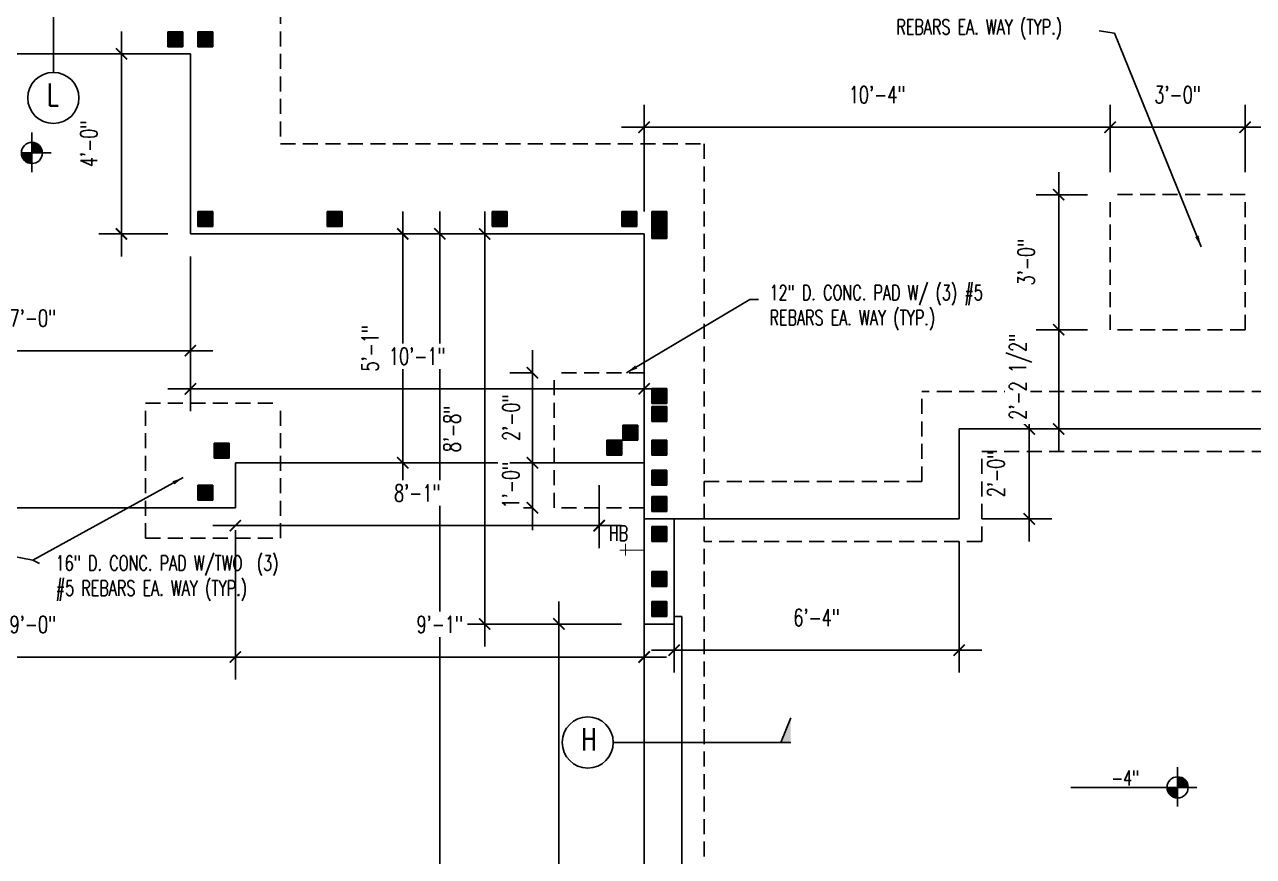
# Model space of a CAD drawing. Header units: inches. Extents: x -25328 to 8149, y -5530 to 4336.
# Drawn here: x -1151 to -823.3, y 1807.8 to 2029.6 of the extents above; entities that cross this region are included whole.
import ezdxf

# ---------------------------------------------------------------- set-up
doc = ezdxf.new("R2010")
doc.units = ezdxf.units.IN
doc.header["$LTSCALE"] = 16
doc.header["$MEASUREMENT"] = 0
doc.linetypes.add('HIDDEN', pattern=[0.375, 0.25, -0.125])
doc.layers.get('0').update_dxf_attribs({"linetype": 'CONTINUOUS'})
doc.layers.get('DEFPOINTS').update_dxf_attribs({"linetype": 'CONTINUOUS'})
for name, color, linetype in [('B1_4', 5, 'CONTINUOUS'), ('CELLS', 165, 'CONTINUOUS'), ('CONC', 3, 'CONTINUOUS'), ('DIM', 5, 'CONTINUOUS'), ('DIMS', 5, 'CONTINUOUS'), ('PLUMBING', 4, 'CONTINUOUS'), ('TEXT', 11, 'CONTINUOUS'), ('WALLS EXT', 6, 'CONTINUOUS'), ('WALLS INT', 6, 'CONTINUOUS'), ('WINDOWS', 1, 'CONTINUOUS')]:
    doc.layers.add(name, color=color, linetype=linetype)
doc.styles.add('PAYTAS RM', font='romans.shx', dxfattribs={"width": 0.7, "height": 4.5})
doc.styles.add('PAYTS NOTES', font='romans.shx', dxfattribs={"width": 0.7, "height": 4.5})
doc.dimstyles.new('DIM- PAYTAS', dxfattribs={"dimscale": 48, "dimtxt": 0.1, "dimasz": 0.0625, "dimexe": 0.125, "dimexo": 0.125, "dimgap": 0.125, "dimtad": 1, "dimdec": 1, "dimzin": 3, "dimdsep": 46, "dimlunit": 4, "dimtxsty": 'PAYTAS RM', "dimblk": 'ARCHTICK', "dimcen": 0.09, "dimdle": 0.125, "dimclrd": 5, "dimclre": 5, "dimclrt": 11, "dimadec": 0, "dimazin": 0, "dimtfac": 1, "dimtdec": 1, "dimtofl": 0, "dimtmove": 2, "dimatfit": 3, "dimfxl": 0, "dimfrac": 2, "dimtolj": 1, "dimtzin": 3, "dimarcsym": 0})

# ---------------------------------------------------------------- blocks, each defined once
blk = doc.blocks.new('ELEVBUB')
for p, q in [((0, 0.1506), (0, -0.142)), ((-0.142, 0), (0.0781, 0))]:
    blk.add_line(p, q)
at = {"const_width": 0.0781}
for points in [[(0, 0.0391, 0.414214), (-0.0391, 0, 1)], [(0, -0.0391, 0.414213), (0.0391, 0, 1)]]:
    blk.add_lwpolyline(points, format="xyb", dxfattribs=at)
blk.add_circle((0, 0), 0.0781)
blk = doc.blocks.new('CELL')
at = {"layer": 'CELLS', "linetype": 'Continuous'}
for p, q in [((-1.99, -1.89), (-1.99, 2.11)), ((-1.99, 2.11), (2.01, 2.11)), ((2.01, 2.11), (2.01, -1.89)), ((2.01, -1.89), (-1.99, -1.89))]:
    blk.add_line(p, q, dxfattribs=at)
for points in [[(-1.99, 2.11), (-1.99, -1.89), (2.01, 2.11), (-0.07, -1.89)], [(2.01, 2.11), (-0.07, -1.89), (2.01, -0.79), (1.71, -1.89)], [(2.01, -0.79), (1.71, -1.89), (2.01, -1.89)]]:
    blk.add_solid(points, dxfattribs=at)
blk = doc.blocks.new('_ArchTick')
at = {"color": 0, "linetype": 'ByBlock', "const_width": 0.15}
blk.add_lwpolyline([(-0.5, -0.5), (0.5, 0.5)], dxfattribs=at)
blk = doc.blocks.new('*D1182')
at = {"layer": 'DEFPOINTS', "color": 0, "transparency": 16777216}
for p in [(-1008.54, 1869.81), (-985.8, 1869.81), (-985.8, 1677.81)]:
    blk.add_point(p, dxfattribs=at)
at = {"layer": 'DIMS', "color": 5, "lineweight": -2, "transparency": 16777216}
for p, q in [((-1008.54, 1671.81), (-1008.54, 1875.81)), ((-991.8, 1869.81), (-1014.54, 1869.81)), ((-991.8, 1677.81), (-1014.54, 1677.81))]:
    blk.add_line(p, q, dxfattribs=at)
at = {"layer": 'DIMS', "color": 5, "lineweight": -2, "transparency": 16777216, "xscale": 3, "yscale": 3, "zscale": 3}
for p, rotation in [((-1008.54, 1869.81), 90), ((-1008.54, 1677.81), 270)]:
    blk.add_blockref('_ArchTick', p, dxfattribs=dict(at, rotation=rotation))
at = {"layer": 'DIMS', "color": 11, "transparency": 16777216, "insert": (-1017.22, 1773.81), "char_height": 4.5, "attachment_point": 5, "rotation": 90, "style": 'PAYTAS RM'}
blk.add_mtext('\\A1;16\'-0"', dxfattribs=at)
blk = doc.blocks.new('*D1183')
at = {"layer": 'DEFPOINTS', "color": 0, "transparency": 16777216}
for p in [(-1028.32, 1973.81), (-1018.8, 1973.81), (-985.8, 1869.81)]:
    blk.add_point(p, dxfattribs=at)
at = {"layer": 'DIMS', "color": 5, "lineweight": -2, "transparency": 16777216}
for p, q in [((-1028.32, 1863.81), (-1028.32, 1979.81)), ((-1024.8, 1973.81), (-1034.32, 1973.81)), ((-991.8, 1869.81), (-1034.32, 1869.81))]:
    blk.add_line(p, q, dxfattribs=at)
at = {"layer": 'DIMS', "color": 5, "lineweight": -2, "transparency": 16777216, "xscale": 3, "yscale": 3, "zscale": 3}
for p, rotation in [((-1028.32, 1973.81), 90), ((-1028.32, 1869.81), 270)]:
    blk.add_blockref('_ArchTick', p, dxfattribs=dict(at, rotation=rotation))
at = {"layer": 'DIMS', "color": 11, "transparency": 16777216, "insert": (-1037, 1921.81), "char_height": 4.5, "attachment_point": 5, "rotation": 90, "style": 'PAYTAS RM'}
blk.add_mtext('\\A1;8\'-8"', dxfattribs=at)
blk = doc.blocks.new('*D1185')
at = {"layer": 'DEFPOINTS', "color": 0, "transparency": 16777216}
for p in [(-1190.8, 1973.81), (-1106.8, 1973.81), (-1106.8, 1942.68)]:
    blk.add_point(p, dxfattribs=at)
at = {"layer": 'DIMS', "color": 5, "lineweight": -2, "transparency": 16777216}
for p, q in [((-1190.8, 1967.81), (-1190.8, 1936.68)), ((-1106.8, 1967.81), (-1106.8, 1936.68)), ((-1196.8, 1942.68), (-1100.8, 1942.68))]:
    blk.add_line(p, q, dxfattribs=at)
at = {"layer": 'DIMS', "color": 5, "lineweight": -2, "transparency": 16777216, "xscale": 3, "yscale": 3, "zscale": 3, "rotation": 180}
blk.add_blockref('_ArchTick', (-1190.8, 1942.68), dxfattribs=at)
at = {"layer": 'DIMS', "color": 5, "lineweight": -2, "transparency": 16777216, "xscale": 3, "yscale": 3, "zscale": 3}
blk.add_blockref('_ArchTick', (-1106.8, 1942.68), dxfattribs=at)
at = {"layer": 'DIMS', "color": 11, "transparency": 16777216, "insert": (-1148.8, 1951.36), "char_height": 4.5, "attachment_point": 5, "style": 'PAYTAS RM'}
blk.add_mtext('\\A1;7\'-0"', dxfattribs=at)
blk = doc.blocks.new('*D1186')
at = {"layer": 'DEFPOINTS', "color": 0, "transparency": 16777216}
for p in [(-1106.8, 2021.81), (-1125.19, 1973.81), (-1106.8, 1973.81)]:
    blk.add_point(p, dxfattribs=at)
at = {"layer": 'DIMS', "color": 5, "lineweight": -2, "transparency": 16777216}
for p, q in [((-1125.19, 2027.81), (-1125.19, 1967.81)), ((-1112.8, 2021.81), (-1131.19, 2021.81)), ((-1112.8, 1973.81), (-1131.19, 1973.81))]:
    blk.add_line(p, q, dxfattribs=at)
at = {"layer": 'DIMS', "color": 5, "lineweight": -2, "transparency": 16777216, "xscale": 3, "yscale": 3, "zscale": 3}
for p, rotation in [((-1125.19, 2021.81), 90), ((-1125.19, 1973.81), 270)]:
    blk.add_blockref('_ArchTick', p, dxfattribs=dict(at, rotation=rotation))
at = {"layer": 'DIMS', "color": 11, "transparency": 16777216, "insert": (-1133.87, 1997.81), "char_height": 4.5, "attachment_point": 5, "rotation": 90, "style": 'PAYTAS RM'}
blk.add_mtext('\\A1;4\'-0"', dxfattribs=at)
blk = doc.blocks.new('*D1178')
at = {"layer": 'DEFPOINTS', "color": 0, "transparency": 16777216}
for p in [(-1040.3, 1973.81), (-1018.8, 1973.81), (-995.17, 1509.81)]:
    blk.add_point(p, dxfattribs=at)
at = {"layer": 'DIMS', "color": 5, "lineweight": -2, "transparency": 16777216}
for p, q in [((-1040.3, 1503.81), (-1040.3, 1979.81)), ((-1024.8, 1973.81), (-1046.3, 1973.81)), ((-1001.17, 1509.81), (-1046.3, 1509.81))]:
    blk.add_line(p, q, dxfattribs=at)
at = {"layer": 'DIMS', "color": 5, "lineweight": -2, "transparency": 16777216, "xscale": 3, "yscale": 3, "zscale": 3}
for p, rotation in [((-1040.3, 1973.81), 90), ((-1040.3, 1509.81), 270)]:
    blk.add_blockref('_ArchTick', p, dxfattribs=dict(at, rotation=rotation))
at = {"layer": 'DIMS', "color": 11, "transparency": 16777216, "insert": (-1048.98, 1741.81), "char_height": 4.5, "attachment_point": 5, "rotation": 90, "style": 'PAYTAS RM'}
blk.add_mtext('\\A1;38\'-8"', dxfattribs=at)
blk = doc.blocks.new('*D1175')
at = {"layer": 'DEFPOINTS', "color": 0, "transparency": 16777216}
for p in [(-1054.3, 1973.81), (-1074.8, 1912.81), (-1050.18, 1912.81)]:
    blk.add_point(p, dxfattribs=at)
at = {"layer": 'DIMS', "color": 5, "lineweight": -2, "transparency": 16777216}
for p, q in [((-1050.18, 1979.81), (-1050.18, 1906.81)), ((-1048.3, 1973.81), (-1044.18, 1973.81)), ((-1068.8, 1912.81), (-1044.18, 1912.81))]:
    blk.add_line(p, q, dxfattribs=at)
at = {"layer": 'DIMS', "color": 5, "lineweight": -2, "transparency": 16777216, "xscale": 3, "yscale": 3, "zscale": 3}
for p, rotation in [((-1050.18, 1973.81), 90), ((-1050.18, 1912.81), 270)]:
    blk.add_blockref('_ArchTick', p, dxfattribs=dict(at, rotation=rotation))
at = {"layer": 'DIMS', "color": 11, "transparency": 16777216, "insert": (-1058.85, 1943.31), "char_height": 4.5, "attachment_point": 5, "rotation": 90, "style": 'PAYTAS RM'}
blk.add_mtext('\\A1;5\'-1"', dxfattribs=at)
blk = doc.blocks.new('*D1165')
at = {"layer": 'DEFPOINTS', "color": 0, "transparency": 16777216}
for p in [(-1106.8, 1952.25), (-985.8, 1938.16), (-985.8, 1932.51)]:
    blk.add_point(p, dxfattribs=at)
at = {"layer": 'WALLS INT', "color": 5, "lineweight": -2, "transparency": 16777216}
for p, q in [((-1106.8, 1946.25), (-1106.8, 1926.51)), ((-1112.8, 1932.51), (-979.8, 1932.51)), ((-985.8, 1932.16), (-985.8, 1926.51))]:
    blk.add_line(p, q, dxfattribs=at)
at = {"layer": 'WALLS INT', "color": 5, "lineweight": -2, "transparency": 16777216, "xscale": 3, "yscale": 3, "zscale": 3, "rotation": 180}
blk.add_blockref('_ArchTick', (-1106.8, 1932.51), dxfattribs=at)
at = {"layer": 'WALLS INT', "color": 5, "lineweight": -2, "transparency": 16777216, "xscale": 3, "yscale": 3, "zscale": 3}
blk.add_blockref('_ArchTick', (-985.8, 1932.51), dxfattribs=at)
at = {"layer": 'WALLS INT', "color": 11, "transparency": 16777216, "insert": (-1046.3, 1941.19), "char_height": 4.5, "attachment_point": 5, "style": 'PAYTAS RM', "bg_fill": 3, "box_fill_scale": 1.25, "bg_fill_color": 256, "bg_fill_true_color": 13158600, "bg_fill_transparency": 0}
blk.add_mtext('\\A1;10\'-1"', dxfattribs=at)
blk = doc.blocks.new('*D1191')
at = {"layer": 'DEFPOINTS', "color": 0, "transparency": 16777216}
for p in [(-1469.8, 1865.73), (-641.8, 1481), (-641.8, 1428.22)]:
    blk.add_point(p, dxfattribs=at)
at = {"layer": 'WALLS INT', "color": 5, "lineweight": -2, "transparency": 16777216}
for p, q in [((-1469.8, 1859.73), (-1469.8, 1422.22)), ((-641.8, 1475), (-641.8, 1422.22)), ((-1475.8, 1428.22), (-635.8, 1428.22))]:
    blk.add_line(p, q, dxfattribs=at)
at = {"layer": 'WALLS INT', "color": 5, "lineweight": -2, "transparency": 16777216, "xscale": 3, "yscale": 3, "zscale": 3, "rotation": 180}
blk.add_blockref('_ArchTick', (-1469.8, 1428.22), dxfattribs=at)
at = {"layer": 'WALLS INT', "color": 5, "lineweight": -2, "transparency": 16777216, "xscale": 3, "yscale": 3, "zscale": 3}
blk.add_blockref('_ArchTick', (-641.8, 1428.22), dxfattribs=at)
at = {"layer": 'WALLS INT', "color": 11, "transparency": 16777216, "insert": (-1055.8, 1436.9), "char_height": 4.5, "attachment_point": 5, "style": 'PAYTAS RM', "bg_fill": 3, "box_fill_scale": 1.25, "bg_fill_color": 256, "bg_fill_true_color": 13158600, "bg_fill_transparency": 0}
blk.add_mtext('\\A1;69\'-0"', dxfattribs=at)
blk = doc.blocks.new('*D1192')
at = {"layer": 'DEFPOINTS', "color": 0, "transparency": 16777216}
for p in [(-1501.4, 1885.81), (-1495.4, 1501.81), (-871.24, 1501.81)]:
    blk.add_point(p, dxfattribs=at)
at = {"layer": 'WALLS INT', "color": 5, "lineweight": -2, "transparency": 16777216}
for p, q in [((-1495.4, 1891.81), (-1495.4, 1495.81)), ((-1495.4, 1885.81), (-1489.4, 1885.81)), ((-877.24, 1501.81), (-1501.4, 1501.81))]:
    blk.add_line(p, q, dxfattribs=at)
at = {"layer": 'WALLS INT', "color": 5, "lineweight": -2, "transparency": 16777216, "xscale": 3, "yscale": 3, "zscale": 3}
for p, rotation in [((-1495.4, 1885.81), 90), ((-1495.4, 1501.81), 270)]:
    blk.add_blockref('_ArchTick', p, dxfattribs=dict(at, rotation=rotation))
at = {"layer": 'WALLS INT', "color": 11, "transparency": 16777216, "insert": (-1504.08, 1693.81), "char_height": 4.5, "attachment_point": 5, "rotation": 90, "style": 'PAYTAS RM', "bg_fill": 3, "box_fill_scale": 1.25, "bg_fill_color": 256, "bg_fill_true_color": 13158600, "bg_fill_transparency": 0}
blk.add_mtext('\\A1;32\'-0"', dxfattribs=at)
blk = doc.blocks.new('*D1151')
at = {"layer": 'DEFPOINTS', "color": 0, "transparency": 16777216}
for p in [(-901.8, 1897.81), (-977.8, 1889.68), (-901.8, 1862.84)]:
    blk.add_point(p, dxfattribs=at)
at = {"layer": 'DIM', "color": 5, "lineweight": -2, "transparency": 16777216}
for p, q in [((-901.8, 1891.81), (-901.8, 1856.84)), ((-977.8, 1883.68), (-977.8, 1856.84)), ((-983.8, 1862.84), (-895.8, 1862.84))]:
    blk.add_line(p, q, dxfattribs=at)
at = {"layer": 'DIM', "color": 5, "lineweight": -2, "transparency": 16777216, "xscale": 3, "yscale": 3, "zscale": 3, "rotation": 180}
blk.add_blockref('_ArchTick', (-977.8, 1862.84), dxfattribs=at)
at = {"layer": 'DIM', "color": 5, "lineweight": -2, "transparency": 16777216, "xscale": 3, "yscale": 3, "zscale": 3}
blk.add_blockref('_ArchTick', (-901.8, 1862.84), dxfattribs=at)
at = {"layer": 'DIM', "color": 11, "transparency": 16777216, "insert": (-939.8, 1871.52), "char_height": 4.5, "attachment_point": 5, "style": 'PAYTAS RM', "bg_fill": 3, "box_fill_scale": 1.25, "bg_fill_color": 256, "bg_fill_true_color": 13158600, "bg_fill_transparency": 0}
blk.add_mtext('\\A1;6\'-4"', dxfattribs=at)
blk = doc.blocks.new('*D1208')
at = {"layer": 'DEFPOINTS', "color": 0, "transparency": 16777216}
for p in [(-1094.8, 1900.81), (-1202.8, 1880.91), (-1094.8, 1861.01)]:
    blk.add_point(p, dxfattribs=at)
at = {"layer": 'DIM', "color": 5, "lineweight": -2, "transparency": 16777216}
for p, q in [((-1094.8, 1894.81), (-1094.8, 1855.01)), ((-1202.8, 1874.91), (-1202.8, 1855.01)), ((-1208.8, 1861.01), (-1088.8, 1861.01))]:
    blk.add_line(p, q, dxfattribs=at)
at = {"layer": 'DIM', "color": 5, "lineweight": -2, "transparency": 16777216, "xscale": 3, "yscale": 3, "zscale": 3, "rotation": 180}
blk.add_blockref('_ArchTick', (-1202.8, 1861.01), dxfattribs=at)
at = {"layer": 'DIM', "color": 5, "lineweight": -2, "transparency": 16777216, "xscale": 3, "yscale": 3, "zscale": 3}
blk.add_blockref('_ArchTick', (-1094.8, 1861.01), dxfattribs=at)
at = {"layer": 'DIM', "color": 11, "transparency": 16777216, "insert": (-1148.8, 1869.69), "char_height": 4.5, "attachment_point": 5, "style": 'PAYTAS RM', "bg_fill": 3, "box_fill_scale": 1.25, "bg_fill_color": 256, "bg_fill_true_color": 13158600, "bg_fill_transparency": 0}
blk.add_mtext('\\A1;9\'-0"', dxfattribs=at)
blk = doc.blocks.new('*D1209')
at = {"layer": 'DEFPOINTS', "color": 0, "transparency": 16777216}
for p in [(-1094.8, 1900.81), (-985.8, 1861.01), (-985.8, 1856.19)]:
    blk.add_point(p, dxfattribs=at)
at = {"layer": 'DIM', "color": 5, "lineweight": -2, "transparency": 16777216}
for p, q in [((-1094.8, 1894.81), (-1094.8, 1855.01)), ((-985.8, 1862.19), (-985.8, 1867.01)), ((-1100.8, 1861.01), (-979.8, 1861.01))]:
    blk.add_line(p, q, dxfattribs=at)
at = {"layer": 'DIM', "color": 5, "lineweight": -2, "transparency": 16777216, "xscale": 3, "yscale": 3, "zscale": 3, "rotation": 180}
blk.add_blockref('_ArchTick', (-1094.8, 1861.01), dxfattribs=at)
at = {"layer": 'DIM', "color": 5, "lineweight": -2, "transparency": 16777216, "xscale": 3, "yscale": 3, "zscale": 3}
blk.add_blockref('_ArchTick', (-985.8, 1861.01), dxfattribs=at)
at = {"layer": 'DIM', "color": 11, "transparency": 16777216, "insert": (-1040.3, 1869.69), "char_height": 4.5, "attachment_point": 5, "style": 'PAYTAS RM', "bg_fill": 3, "box_fill_scale": 1.25, "bg_fill_color": 256, "bg_fill_true_color": 13158600, "bg_fill_transparency": 0}
blk.add_mtext('\\A1;9\'-1"', dxfattribs=at)
blk = doc.blocks.new('*D1211')
at = {"layer": 'DEFPOINTS', "color": 0, "transparency": 16777216}
for p in [(-997.8, 1912.81), (-1094.8, 1900.81), (-997.8, 1896.03)]:
    blk.add_point(p, dxfattribs=at)
at = {"layer": 'DIM', "color": 5, "lineweight": -2, "transparency": 16777216}
for p, q in [((-997.8, 1906.81), (-997.8, 1890.03)), ((-1100.8, 1896.03), (-991.8, 1896.03)), ((-1094.8, 1894.81), (-1094.8, 1890.03))]:
    blk.add_line(p, q, dxfattribs=at)
at = {"layer": 'DIM', "color": 5, "lineweight": -2, "transparency": 16777216, "xscale": 3, "yscale": 3, "zscale": 3, "rotation": 180}
blk.add_blockref('_ArchTick', (-1094.8, 1896.03), dxfattribs=at)
at = {"layer": 'DIM', "color": 5, "lineweight": -2, "transparency": 16777216, "xscale": 3, "yscale": 3, "zscale": 3}
blk.add_blockref('_ArchTick', (-997.8, 1896.03), dxfattribs=at)
at = {"layer": 'DIM', "color": 11, "transparency": 16777216, "insert": (-1046.3, 1904.71), "char_height": 4.5, "attachment_point": 5, "style": 'PAYTAS RM', "bg_fill": 3, "box_fill_scale": 1.25, "bg_fill_color": 256, "bg_fill_true_color": 13158600, "bg_fill_transparency": 0}
blk.add_mtext('\\A1;8\'-1"', dxfattribs=at)
blk = doc.blocks.new('*D1212')
at = {"layer": 'DEFPOINTS', "color": 0, "transparency": 16777216}
for p in [(-901.8, 1921.81), (-901.8, 1897.81), (-883.12, 1897.81)]:
    blk.add_point(p, dxfattribs=at)
at = {"layer": 'DIM', "color": 5, "lineweight": -2, "transparency": 16777216}
for p, q in [((-883.12, 1927.81), (-883.12, 1891.81)), ((-895.8, 1921.81), (-877.12, 1921.81)), ((-895.8, 1897.81), (-877.12, 1897.81))]:
    blk.add_line(p, q, dxfattribs=at)
at = {"layer": 'DIM', "color": 5, "lineweight": -2, "transparency": 16777216, "xscale": 3, "yscale": 3, "zscale": 3}
for p, rotation in [((-883.12, 1921.81), 90), ((-883.12, 1897.81), 270)]:
    blk.add_blockref('_ArchTick', p, dxfattribs=dict(at, rotation=rotation))
at = {"layer": 'DIM', "color": 11, "transparency": 16777216, "insert": (-891.99, 1909.81), "char_height": 4.5, "attachment_point": 5, "rotation": 90, "style": 'PAYTAS RM', "bg_fill": 3, "box_fill_scale": 1.25, "bg_fill_color": 256, "bg_fill_true_color": 13158600, "bg_fill_transparency": 0}
blk.add_mtext('\\A1;2\'-0"', dxfattribs=at)
blk = doc.blocks.new('*D1255')
at = {"layer": 'DEFPOINTS', "color": 0, "transparency": 16777216}
for p in [(-1015.72, 1912.81), (-1015.6, 1912.81), (-1009.8, 1900.81)]:
    blk.add_point(p, dxfattribs=at)
at = {"layer": 'DIM', "color": 5, "lineweight": -2, "transparency": 16777216}
for p, q in [((-1015.6, 1894.81), (-1015.6, 1918.81)), ((-1009.72, 1912.81), (-1009.6, 1912.81)), ((-1015.8, 1900.81), (-1021.6, 1900.81))]:
    blk.add_line(p, q, dxfattribs=at)
at = {"layer": 'DIM', "color": 11, "transparency": 16777216, "insert": (-1021.36, 1906.81), "char_height": 4.5, "attachment_point": 5, "rotation": 90, "style": 'PAYTAS RM', "bg_fill": 3, "box_fill_scale": 1.25, "bg_fill_color": 256, "bg_fill_true_color": 13158600, "bg_fill_transparency": 0}
blk.add_mtext('\\A1;1\'-0"', dxfattribs=at)
at = {"layer": 'DIM', "color": 5, "lineweight": -2, "transparency": 16777216, "xscale": 3, "yscale": 3, "zscale": 3}
for p, rotation in [((-1015.6, 1912.81), 90), ((-1015.6, 1900.81), 270)]:
    blk.add_blockref('_ArchTick', p, dxfattribs=dict(at, rotation=rotation))
blk = doc.blocks.new('*D1256')
at = {"layer": 'DEFPOINTS', "color": 0, "transparency": 16777216}
for p in [(-1015.6, 1936.81), (-1009.8, 1936.81), (-1009.6, 1912.81)]:
    blk.add_point(p, dxfattribs=at)
at = {"layer": 'DIM', "color": 5, "lineweight": -2, "transparency": 16777216}
for p, q in [((-1015.6, 1906.81), (-1015.6, 1942.81)), ((-1015.8, 1936.81), (-1021.6, 1936.81)), ((-1015.6, 1912.81), (-1021.6, 1912.81))]:
    blk.add_line(p, q, dxfattribs=at)
at = {"layer": 'DIM', "color": 5, "lineweight": -2, "transparency": 16777216, "xscale": 3, "yscale": 3, "zscale": 3}
for p, rotation in [((-1015.6, 1936.81), 90), ((-1015.6, 1912.81), 270)]:
    blk.add_blockref('_ArchTick', p, dxfattribs=dict(at, rotation=rotation))
at = {"layer": 'DIM', "color": 11, "transparency": 16777216, "insert": (-1021.29, 1924.81), "char_height": 4.5, "attachment_point": 5, "rotation": 90, "style": 'PAYTAS RM', "bg_fill": 3, "box_fill_scale": 1.25, "bg_fill_color": 256, "bg_fill_true_color": 13158600, "bg_fill_transparency": 0}
blk.add_mtext('\\A1;2\'-0"', dxfattribs=at)
blk = doc.blocks.new('*D1257')
at = {"layer": 'DEFPOINTS', "color": 0, "transparency": 16777216}
for p in [(-875.26, 1948.27), (-861.55, 1948.27), (-862.99, 1921.81)]:
    blk.add_point(p, dxfattribs=at)
at = {"layer": 'DIM', "color": 5, "lineweight": -2, "transparency": 16777216}
for p, q in [((-875.26, 1915.81), (-875.26, 1954.27)), ((-867.55, 1948.27), (-881.26, 1948.27)), ((-868.99, 1921.81), (-881.26, 1921.81))]:
    blk.add_line(p, q, dxfattribs=at)
at = {"layer": 'DIM', "color": 5, "lineweight": -2, "transparency": 16777216, "xscale": 3, "yscale": 3, "zscale": 3}
for p, rotation in [((-875.26, 1948.27), 90), ((-875.26, 1921.81), 270)]:
    blk.add_blockref('_ArchTick', p, dxfattribs=dict(at, rotation=rotation))
at = {"layer": 'DIM', "color": 11, "transparency": 16777216, "insert": (-885.46, 1935.73), "char_height": 4.5, "attachment_point": 5, "rotation": 90, "style": 'PAYTAS RM', "bg_fill": 3, "box_fill_scale": 1.25, "bg_fill_color": 256, "bg_fill_true_color": 13158600, "bg_fill_transparency": 0}
blk.add_mtext('\\A1;2\'-2 1/2"', dxfattribs=at)
blk = doc.blocks.new('*D1258')
at = {"layer": 'DEFPOINTS', "color": 0, "transparency": 16777216}
for p in [(-875.26, 1984.27), (-861.55, 1984.27), (-861.55, 1948.27)]:
    blk.add_point(p, dxfattribs=at)
at = {"layer": 'DIM', "color": 5, "lineweight": -2, "transparency": 16777216}
for p, q in [((-875.26, 1942.27), (-875.26, 1990.27)), ((-867.55, 1984.27), (-881.26, 1984.27)), ((-867.55, 1948.27), (-881.26, 1948.27))]:
    blk.add_line(p, q, dxfattribs=at)
at = {"layer": 'DIM', "color": 5, "lineweight": -2, "transparency": 16777216, "xscale": 3, "yscale": 3, "zscale": 3}
for p, rotation in [((-875.26, 1984.27), 90), ((-875.26, 1948.27), 270)]:
    blk.add_blockref('_ArchTick', p, dxfattribs=dict(at, rotation=rotation))
at = {"layer": 'DIM', "color": 11, "transparency": 16777216, "insert": (-883.93, 1966.27), "char_height": 4.5, "attachment_point": 5, "rotation": 90, "style": 'PAYTAS RM', "bg_fill": 3, "box_fill_scale": 1.25, "bg_fill_color": 256, "bg_fill_true_color": 13158600, "bg_fill_transparency": 0}
blk.add_mtext('\\A1;3\'-0"', dxfattribs=at)
blk = doc.blocks.new('*D1259')
at = {"layer": 'DEFPOINTS', "color": 0, "transparency": 16777216}
for p in [(-861.55, 2002.24), (-861.55, 1984.27), (-985.8, 1973.81)]:
    blk.add_point(p, dxfattribs=at)
at = {"layer": 'DIM', "color": 5, "lineweight": -2, "transparency": 16777216}
for p, q in [((-985.8, 1979.81), (-985.8, 2008.24)), ((-861.55, 1990.27), (-861.55, 2008.24)), ((-991.8, 2002.24), (-855.55, 2002.24))]:
    blk.add_line(p, q, dxfattribs=at)
at = {"layer": 'DIM', "color": 5, "lineweight": -2, "transparency": 16777216, "xscale": 3, "yscale": 3, "zscale": 3, "rotation": 180}
blk.add_blockref('_ArchTick', (-985.8, 2002.24), dxfattribs=at)
at = {"layer": 'DIM', "color": 5, "lineweight": -2, "transparency": 16777216, "xscale": 3, "yscale": 3, "zscale": 3}
blk.add_blockref('_ArchTick', (-861.55, 2002.24), dxfattribs=at)
at = {"layer": 'DIM', "color": 11, "transparency": 16777216, "insert": (-923.68, 2010.92), "char_height": 4.5, "attachment_point": 5, "style": 'PAYTAS RM', "bg_fill": 3, "box_fill_scale": 1.25, "bg_fill_color": 256, "bg_fill_true_color": 13158600, "bg_fill_transparency": 0}
blk.add_mtext('\\A1;10\'-4"', dxfattribs=at)
blk = doc.blocks.new('*D1260')
at = {"layer": 'DEFPOINTS', "color": 0, "transparency": 16777216}
for p in [(-825.55, 2002.24), (-861.55, 1984.27), (-825.55, 1984.27)]:
    blk.add_point(p, dxfattribs=at)
at = {"layer": 'DIM', "color": 5, "lineweight": -2, "transparency": 16777216}
for p, q in [((-861.55, 1990.27), (-861.55, 2008.24)), ((-825.55, 1990.27), (-825.55, 2008.24)), ((-867.55, 2002.24), (-819.55, 2002.24))]:
    blk.add_line(p, q, dxfattribs=at)
at = {"layer": 'DIM', "color": 5, "lineweight": -2, "transparency": 16777216, "xscale": 3, "yscale": 3, "zscale": 3, "rotation": 180}
blk.add_blockref('_ArchTick', (-861.55, 2002.24), dxfattribs=at)
at = {"layer": 'DIM', "color": 5, "lineweight": -2, "transparency": 16777216, "xscale": 3, "yscale": 3, "zscale": 3}
blk.add_blockref('_ArchTick', (-825.55, 2002.24), dxfattribs=at)
at = {"layer": 'DIM', "color": 11, "transparency": 16777216, "insert": (-843.55, 2010.92), "char_height": 4.5, "attachment_point": 5, "style": 'PAYTAS RM', "bg_fill": 3, "box_fill_scale": 1.25, "bg_fill_color": 256, "bg_fill_true_color": 13158600, "bg_fill_transparency": 0}
blk.add_mtext('\\A1;3\'-0"', dxfattribs=at)
blk = doc.blocks.new('*D1261')
at = {"layer": 'DEFPOINTS', "color": 0, "transparency": 16777216}
for p in [(-753.8, 2002.24), (-753.8, 1997.81), (-825.55, 1984.27)]:
    blk.add_point(p, dxfattribs=at)
at = {"layer": 'DIM', "color": 5, "lineweight": -2, "transparency": 16777216}
for p, q in [((-825.55, 1990.27), (-825.55, 2008.24)), ((-753.8, 2003.81), (-753.8, 2008.24)), ((-831.55, 2002.24), (-747.8, 2002.24))]:
    blk.add_line(p, q, dxfattribs=at)
at = {"layer": 'DIM', "color": 5, "lineweight": -2, "transparency": 16777216, "xscale": 3, "yscale": 3, "zscale": 3, "rotation": 180}
blk.add_blockref('_ArchTick', (-825.55, 2002.24), dxfattribs=at)
at = {"layer": 'DIM', "color": 5, "lineweight": -2, "transparency": 16777216, "xscale": 3, "yscale": 3, "zscale": 3}
blk.add_blockref('_ArchTick', (-753.8, 2002.24), dxfattribs=at)
at = {"layer": 'DIM', "color": 11, "transparency": 16777216, "insert": (-789.68, 2010.92), "char_height": 4.5, "attachment_point": 5, "style": 'PAYTAS RM', "bg_fill": 3, "box_fill_scale": 1.25, "bg_fill_color": 256, "bg_fill_true_color": 13158600, "bg_fill_transparency": 0}
blk.add_mtext('\\A1;6\'-0"', dxfattribs=at)
blk = doc.blocks.new('*D1357')
at = {"layer": 'DEFPOINTS', "color": 0, "transparency": 16777216}
for p in [(-641.8, 2694.05), (-1469.8, 2614.76), (-641.8, 1929.81)]:
    blk.add_point(p, dxfattribs=at)
at = {"layer": 'DIM', "color": 5, "lineweight": -2, "transparency": 16777216}
for p, q in [((-1469.8, 2620.76), (-1469.8, 2700.05)), ((-641.8, 1935.81), (-641.8, 2700.05)), ((-1475.8, 2694.05), (-635.8, 2694.05))]:
    blk.add_line(p, q, dxfattribs=at)
at = {"layer": 'DIM', "color": 5, "lineweight": -2, "transparency": 16777216, "xscale": 3, "yscale": 3, "zscale": 3, "rotation": 180}
blk.add_blockref('_ArchTick', (-1469.8, 2694.05), dxfattribs=at)
at = {"layer": 'DIM', "color": 5, "lineweight": -2, "transparency": 16777216, "xscale": 3, "yscale": 3, "zscale": 3}
blk.add_blockref('_ArchTick', (-641.8, 2694.05), dxfattribs=at)
at = {"layer": 'DIM', "color": 11, "transparency": 16777216, "insert": (-1055.8, 2702.73), "char_height": 4.5, "attachment_point": 5, "style": 'PAYTAS RM', "bg_fill": 3, "box_fill_scale": 1.25, "bg_fill_color": 256, "bg_fill_true_color": 13158600, "bg_fill_transparency": 0}
blk.add_mtext('\\A1;69\'-0"', dxfattribs=at)
blk = doc.blocks.new('*D1359')
at = {"layer": 'DEFPOINTS', "color": 0, "transparency": 16777216}
for p in [(-1509.78, 2629.81), (-1607.8, 1501.81), (-871.24, 1501.81)]:
    blk.add_point(p, dxfattribs=at)
at = {"layer": 'DIM', "color": 5, "lineweight": -2, "transparency": 16777216}
for p, q in [((-1607.8, 2635.81), (-1607.8, 1495.81)), ((-1515.78, 2629.81), (-1613.8, 2629.81)), ((-877.24, 1501.81), (-1613.8, 1501.81))]:
    blk.add_line(p, q, dxfattribs=at)
at = {"layer": 'DIM', "color": 5, "lineweight": -2, "transparency": 16777216, "xscale": 3, "yscale": 3, "zscale": 3}
for p, rotation in [((-1607.8, 2629.81), 90), ((-1607.8, 1501.81), 270)]:
    blk.add_blockref('_ArchTick', p, dxfattribs=dict(at, rotation=rotation))
at = {"layer": 'DIM', "color": 11, "transparency": 16777216, "insert": (-1616.47, 2065.81), "char_height": 4.5, "attachment_point": 5, "rotation": 90, "style": 'PAYTAS RM', "bg_fill": 3, "box_fill_scale": 1.25, "bg_fill_color": 256, "bg_fill_true_color": 13158600, "bg_fill_transparency": 0}
blk.add_mtext('\\A1;94\'-0"', dxfattribs=at)

msp = doc.modelspace()

# ---------------------------------------------------------------- linework, layer by layer
at = {"layer": 'B1_4', "linetype": 'HIDDEN'}
msp.add_line((-783.79906839, 1921.80728168), (-841.79906839, 1921.80728168), dxfattribs=at)
at = {"layer": 'CONC', "linetype": 'HIDDEN'}
for p, q in [((-1082.79906839, 2045.80728168), (-1082.79906839, 1997.80728168)), ((-1082.79906839, 1997.80728168), (-969.79906839, 1997.80728168)), ((-969.79906839, 1997.80728168), (-969.79906839, 1665.80728168)), ((-861.55370471, 1948.27433227), (-861.55370471, 1984.27433227)), ((-825.55370471, 1984.27433227), (-861.55370471, 1984.27433227)), ((-825.55370471, 1948.27433227), (-825.55370471, 1984.27433227)), ((-825.55370471, 1948.27433227), (-861.55370471, 1948.27433227)), ((-699.79906839, 1931.80728168), (-911.79906839, 1931.80728168)), ((-911.79906839, 1907.80728168), (-911.79906839, 1931.80728168)), ((-911.79906839, 1907.80728168), (-969.79906839, 1907.80728168))]:
    msp.add_line(p, q, dxfattribs=at)
at = {"layer": 'CONC'}
for p, q in [((-985.79906839, 1924.80728168), (-985.79906839, 1912.80728168)), ((-985.79906839, 1912.80728168), (-1094.79906839, 1912.80728168)), ((-1094.79906839, 1912.80728168), (-1094.79906839, 1900.80728168)), ((-985.79906839, 1912.80728168), (-997.79906839, 1912.80728168)), ((-1094.79906839, 1900.80728168), (-1202.79906839, 1900.80728168))]:
    msp.add_line(p, q, dxfattribs=at)
at = {"layer": 'DIMS'}
for p, q in [((-1143.33970153, 2016.87612515), (-1143.33970153, 2064.18029855)), ((-985.79906839, 1973.80728168), (-1028.29906839, 1973.80728168)), ((-846.35561867, 1826.26218109), (-872.04217263, 1826.26218109))]:
    msp.add_line(p, q, dxfattribs=at)
msp.add_circle((-1143.33970153, 2010.06107227), 6.81505288, dxfattribs=at)
at = {"layer": 'PLUMBING', "const_width": 0.25}
for points in [[(-990.76694208, 1891.22299192), (-990.76694208, 1888.06608156)], [(-985.79906839, 1889.52594318), (-992.35373297, 1889.52594318)]]:
    msp.add_lwpolyline(points, dxfattribs=at)
at = {"layer": 'WALLS EXT'}
for p, q in [((-1190.79906839, 2021.80728168), (-1106.79906839, 2021.80728168)), ((-1106.79906839, 2021.80728168), (-1106.79906839, 1973.80728168)), ((-1106.79906839, 1973.80728168), (-1040.29906839, 1973.80728168)), ((-1017.29906839, 1973.80728168), (-985.79906839, 1973.80728168)), ((-985.79906839, 1973.80728168), (-985.79906839, 1649.80728168)), ((-901.79906839, 1921.80728168), (-901.79906839, 1897.80728168)), ((-977.79906839, 1897.80728168), (-977.79906839, 1869.80728168)), ((-985.79906839, 1869.80728168), (-977.79906839, 1869.80728168))]:
    msp.add_line(p, q, dxfattribs=at)
at = {"layer": 'WALLS INT'}
for p, q in [((-901.79906839, 1921.80728168), (-841.79906839, 1921.80728168)), ((-841.79906839, 1921.80728168), (-691.79906839, 1921.80728168)), ((-985.79906839, 1897.80728168), (-901.79906839, 1897.80728168))]:
    msp.add_line(p, q, dxfattribs=at)
at = {"layer": 'WINDOWS'}
for p, q in [((-977.79906839, 1871.80728168), (-975.79906839, 1871.80728168)), ((-975.79906839, 1871.80728168), (-975.79906839, 1675.80728168))]:
    msp.add_line(p, q, dxfattribs=at)

# ---------------------------------------------------------------- block references
at = {"layer": 'CELLS', "rotation": 90.00000000000001}
for p in [(-1110.68839544, 2025.66807796), (-1102.68839544, 2025.66807796), (-1068.18839544, 1977.80077024), (-1024.18839544, 1977.80077024), (-989.68839544, 1977.80077024), (-981.68839544, 1977.80077024), (-981.68839544, 1925.80077024), (-989.39472607, 1920.83574025), (-1098.39472607, 1916.04875423), (-993.68839544, 1916.80077024), (-1102.68839544, 1904.80077024), (-981.68839544, 1873.80077024)]:
    msp.add_blockref('CELL', p, dxfattribs=at)
at = {"layer": 'CELLS', "xscale": -1, "rotation": 270}
msp.add_blockref('CELL', (-1102.90974134, 1977.80077024), dxfattribs=at)
at = {"layer": 'CELLS'}
msp.add_blockref('CELL', (-981.80557983, 1974.44660873), dxfattribs=at)
at = {"layer": 'DIMS', "xscale": -36, "yscale": 36, "zscale": 36}
for p in [(-1149.06712378, 1995.38906029), (-843.54311867, 1826.26218109)]:
    msp.add_blockref('ELEVBUB', p, dxfattribs=at)

# ---------------------------------------------------------------- texts
at = {"layer": 'TEXT', "style": 'PAYTS NOTES', "width": 0.7}
for s, height, p in [('L', 6, (-1144.98310789, 2007.91519744)), ('HB', 4, (-995.20839202, 1892.01125807)), ('-4"', 4, (-861.19397341, 1826.7607702))]:
    msp.add_text(s, height=height, dxfattribs=at).set_placement(p)
at = {"layer": 'TEXT', "char_height": 4, "attachment_point": 1, "style": 'PAYTS NOTES'}
for s, insert, width in [('12"D. CONC. PAD W/ (3) #5 REBARS EA. WAY (TYP.)', (-918.53223627, 2037.68262998), 72.734142497), ('12" D. CONC. PAD W/ (3) #5 REBARS EA. WAY (TYP.)', (-952.36618988, 1960.1519458), 63.9462853001)]:
    msp.add_mtext(s, dxfattribs=dict(at, insert=insert, width=width))

# ---------------------------------------------------------------- dimensions: what is measured, and where the dimension line sits
at = {"layer": 'DIMS'}
for base, p1, p2, angle, picture, middle in [((-1125.19271713, 1973.80728168), (-1106.79906839, 2021.80728168), (-1106.79906839, 1973.80728168), 90, '*D1186', (-1133.87128856, 1997.80728168)), ((-1050.17579657, 1912.80728168), (-1054.29906839, 1973.80728168), (-1074.79906839, 1912.80728168), 90, '*D1175', (-1058.85436799, 1943.30728168)), ((-1040.29906839, 1973.80728168), (-995.1694312, 1509.80728168), (-1018.79906839, 1973.80728168), 90, '*D1178', (-1048.97763982, 1741.80728168)), ((-1028.32059293, 1973.80728168), (-985.79906839, 1869.80728168), (-1018.79906839, 1973.80728168), 90, '*D1183', (-1036.99916436, 1921.80728168)), ((-1106.79906839, 1942.68373692), (-1190.79906839, 1973.80728168), (-1106.79906839, 1973.80728168), 0, '*D1185', (-1148.79906839, 1951.36230835)), ((-1008.53979401, 1869.80728168), (-985.79906839, 1677.80728168), (-985.79906839, 1869.80728168), 90, '*D1182', (-1017.21836544, 1773.80728168))]:
    dim = msp.add_linear_dim(base=base, p1=p1, p2=p2, angle=angle, dimstyle='DIM- PAYTAS', dxfattribs=at)
    dim.commit()
    dim.dimension.update_dxf_attribs({"geometry": picture, "text_midpoint": middle})

# ---------------------------------------------------------------- leaders
at = {"layer": 'DIM'}
msp.add_leader([(-837.27979932, 1970.38201265), (-860.37404328, 2027.34106332), (-864.46978982, 2027.92579795)], dimstyle='DIM- PAYTAS', override={"dimgap": 0.125, "dimtad": 0, "dimtfill": 1, "dimarcsym": 2}, dxfattribs=at)

# ---------------------------------------------------------------- next in the draw order: dimensions: what is measured, and where the dimension line sits
at = {"layer": 'WALLS INT'}
dim = msp.add_linear_dim(base=(-985.79906839, 1932.50743575), p1=(-1106.79906839, 1952.2455093), p2=(-985.79906839, 1938.16318031), angle=180, dimstyle='DIM- PAYTAS', override={"dimtfill": 1, "dimarcsym": 2}, dxfattribs=at)
dim.commit()
dim.dimension.update_dxf_attribs({"geometry": '*D1165', "text_midpoint": (-1046.29906839, 1941.18600718)})
dim = msp.add_linear_dim(base=(-641.79906839, 1428.22006682), p1=(-1469.79906839, 1865.73069249), p2=(-641.79906839, 1481.00118574), dimstyle='DIM- PAYTAS', override={"dimtfill": 1, "dimarcsym": 2}, dxfattribs=at)
dim.commit()
dim.dimension.update_dxf_attribs({"geometry": '*D1191', "text_midpoint": (-1055.79906839, 1436.89863825)})

# ---------------------------------------------------------------- next in the draw order: linework, layer by layer
at = {"layer": 'CONC', "linetype": 'HIDDEN'}
for p, q in [((-985.79906839, 1936.80728168), (-1009.79906839, 1936.80728168)), ((-1118.79906839, 1928.67889078), (-1082.79906839, 1928.67889078))]:
    msp.add_line(p, q, dxfattribs=at)

# ---------------------------------------------------------------- next in the draw order: block references
at = {"layer": 'CELLS'}
msp.add_blockref('CELL', (-981.80557983, 1930.44660873), dxfattribs=at)
at = {"layer": 'CELLS', "rotation": 90.00000000000001}
msp.add_blockref('CELL', (-981.68839544, 1925.80077024), dxfattribs=at)

# ---------------------------------------------------------------- next in the draw order: dimensions: what is measured, and where the dimension line sits
at = {"layer": 'WALLS INT'}
dim = msp.add_linear_dim(base=(-1495.4007373, 1501.80728168), p1=(-1501.4007373, 1885.80728168), p2=(-871.23777689, 1501.80728168), angle=90, dimstyle='DIM- PAYTAS', override={"dimtfill": 1, "dimarcsym": 2}, dxfattribs=at)
dim.commit()
dim.dimension.update_dxf_attribs({"geometry": '*D1192', "text_midpoint": (-1504.07930872, 1693.80728168)})

# ---------------------------------------------------------------- next in the draw order: leaders
at = {"layer": 'DIM'}
msp.add_leader([(-990.47997247, 1936.80728168), (-957.64800394, 1956.3034267), (-955.27229465, 1956.3034267)], dimstyle='DIM- PAYTAS', override={"dimgap": 0.125, "dimtad": 0, "dimtfill": 1, "dimarcsym": 2}, dxfattribs=at)

# ---------------------------------------------------------------- next in the draw order: hatches: boundary and pattern name
at = {"layer": 'DIMS'}
msp.add_hatch(color=256, dxfattribs=at).paths.add_polyline_path([(-949.3798719, 1838.22717168), (-946.72492503, 1838.22717168), (-946.72492503, 1844.75708706)])

# ---------------------------------------------------------------- next in the draw order: linework, layer by layer
for p, q in [((-946.72492503, 1844.75708706), (-949.3798719, 1838.22717168)), ((-994.02909842, 1838.22717168), (-946.72492503, 1838.22717168))]:
    msp.add_line(p, q, dxfattribs=at)
msp.add_circle((-1000.8441513, 1838.22717168), 6.81505288, dxfattribs=at)

# ---------------------------------------------------------------- next in the draw order: texts
at = {"layer": 'TEXT', "style": 'PAYTS NOTES', "width": 0.7}
msp.add_text('H', height=6, dxfattribs=at).set_placement((-1002.48755767, 1836.08129685))

# ---------------------------------------------------------------- next in the draw order: dimensions: what is measured, and where the dimension line sits
at = {"layer": 'DIM'}
for base, p1, p2, picture, middle in [((-1094.79906839, 1861.01451297), (-1202.79906839, 1880.91089733), (-1094.79906839, 1900.80728168), '*D1208', (-1148.79906839, 1869.6930844)), ((-901.79906839, 1862.84129406), (-977.79906839, 1889.6758396), (-901.79906839, 1897.80728168), '*D1151', (-939.79906839, 1871.51986549))]:
    dim = msp.add_linear_dim(base=base, p1=p1, p2=p2, dimstyle='DIM- PAYTAS', override={"dimtfill": 1, "dimarcsym": 2}, dxfattribs=at)
    dim.commit()
    dim.dimension.update_dxf_attribs({"geometry": picture, "text_midpoint": middle})

# ---------------------------------------------------------------- next in the draw order: linework, layer by layer
at = {"layer": 'CONC', "linetype": 'HIDDEN'}
msp.add_line((-1118.79906839, 1892.67889078), (-1118.79906839, 1928.67889078), dxfattribs=at)

# ---------------------------------------------------------------- next in the draw order: dimensions: what is measured, and where the dimension line sits
at = {"layer": 'DIM'}
dim = msp.add_linear_dim(base=(-883.11558401, 1897.80728168), p1=(-901.79906839, 1921.80728168), p2=(-901.79906839, 1897.80728168), angle=90, dimstyle='DIM- PAYTAS', override={"dimtfill": 1, "dimarcsym": 2}, dxfattribs=at)
dim.commit()
dim.dimension.update_dxf_attribs({"geometry": '*D1212', "text_midpoint": (-891.99426507, 1909.80728168), "dimtype": 160})
dim = msp.add_linear_dim(base=(-985.79906839, 1861.01451297), p1=(-1094.79906839, 1900.80728168), p2=(-985.79906839, 1856.1940507), dimstyle='DIM- PAYTAS', override={"dimtfill": 1, "dimarcsym": 2}, dxfattribs=at)
dim.commit()
dim.dimension.update_dxf_attribs({"geometry": '*D1209', "text_midpoint": (-1040.29906839, 1869.6930844)})

# ---------------------------------------------------------------- next in the draw order: leaders
for points in [[(-1108.69105115, 1908.88340694), (-1148.82800981, 1886.78644424), (-1147.01022633, 1885.92137393)], [(-1178.79906839, 1892.67889078), (-1148.82800981, 1886.78644424)]]:
    msp.add_leader(points, dimstyle='DIM- PAYTAS', override={"dimgap": 0.125, "dimtad": 0, "dimtfill": 1, "dimarcsym": 2}, dxfattribs=at)

# ---------------------------------------------------------------- next in the draw order: linework, layer by layer
at = {"layer": 'CONC', "linetype": 'HIDDEN'}
for p, q in [((-699.79906839, 1915.80728168), (-895.79906839, 1915.80728168)), ((-895.79906839, 1891.80728168), (-895.79906839, 1915.80728168)), ((-895.79906839, 1891.80728168), (-969.79906839, 1891.80728168))]:
    msp.add_line(p, q, dxfattribs=at)

# ---------------------------------------------------------------- next in the draw order: dimensions: what is measured, and where the dimension line sits
at = {"layer": 'DIM'}
dim = msp.add_linear_dim(base=(-997.79906839, 1896.02991752), p1=(-1094.79906839, 1900.80728168), p2=(-997.79906839, 1912.80728168), dimstyle='DIM- PAYTAS', override={"dimtfill": 1, "dimarcsym": 2}, dxfattribs=at)
dim.commit()
dim.dimension.update_dxf_attribs({"geometry": '*D1211', "text_midpoint": (-1046.29906839, 1904.70848895)})

# ---------------------------------------------------------------- next in the draw order: linework, layer by layer
at = {"layer": 'CONC', "linetype": 'HIDDEN'}
for p, q in [((-1009.79906839, 1900.80728168), (-1009.79906839, 1936.80728168)), ((-1082.79906839, 1892.67889078), (-1082.79906839, 1928.67889078)), ((-985.79906839, 1900.80728168), (-1009.79906839, 1900.80728168)), ((-1118.79906839, 1892.67889078), (-1082.79906839, 1892.67889078))]:
    msp.add_line(p, q, dxfattribs=at)

# ---------------------------------------------------------------- next in the draw order: texts
at = {"layer": 'TEXT', "insert": (-1142.71429964, 1888.0329747), "char_height": 4, "width": 70.7882351813, "attachment_point": 1, "style": 'PAYTS NOTES'}
msp.add_mtext('16" D. CONC. PAD W/TWO  (3) #5 REBARS EA. WAY (TYP.)', dxfattribs=at)

# ---------------------------------------------------------------- next in the draw order: dimensions: what is measured, and where the dimension line sits
at = {"layer": 'DIM'}
dim = msp.add_linear_dim(base=(-875.2561216, 1948.27433227), p1=(-862.98713628, 1921.80728168), p2=(-861.55370471, 1948.27433227), angle=90, dimstyle='DIM- PAYTAS', override={"dimtfill": 1, "dimarcsym": 2}, dxfattribs=at)
dim.commit()
dim.dimension.update_dxf_attribs({"geometry": '*D1257', "text_midpoint": (-885.45862832, 1935.73182845), "dimtype": 160})

# ---------------------------------------------------------------- next in the draw order: dimensions: what is measured, and where the dimension line sits
dim = msp.add_linear_dim(base=(-875.2561216, 1984.27433227), p1=(-861.55370471, 1948.27433227), p2=(-861.55370471, 1984.27433227), angle=90, dimstyle='DIM- PAYTAS', override={"dimtfill": 1, "dimarcsym": 2}, dxfattribs=at)
dim.commit()
dim.dimension.update_dxf_attribs({"geometry": '*D1258', "text_midpoint": (-883.93469302, 1966.27433227)})
dim = msp.add_linear_dim(base=(-1015.59513732, 1912.80728168), p1=(-1009.79906839, 1900.80728168), p2=(-1015.72377542, 1912.80728168), angle=90, dimstyle='DIM- PAYTAS', override={"dimtfill": 1, "dimarcsym": 2}, dxfattribs=at)
dim.commit()
dim.dimension.update_dxf_attribs({"geometry": '*D1255', "text_midpoint": (-1021.36434927, 1906.80728168), "dimtype": 160})

# ---------------------------------------------------------------- next in the draw order: dimensions: what is measured, and where the dimension line sits
dim = msp.add_linear_dim(base=(-861.55370471, 2002.23910316), p1=(-985.79906839, 1973.80728168), p2=(-861.55370471, 1984.27433227), dimstyle='DIM- PAYTAS', override={"dimtfill": 1, "dimarcsym": 2}, dxfattribs=at)
dim.commit()
dim.dimension.update_dxf_attribs({"geometry": '*D1259', "text_midpoint": (-923.67638655, 2010.91767459)})
dim = msp.add_linear_dim(base=(-1015.59513732, 1936.80728168), p1=(-1009.59513732, 1912.80728168), p2=(-1009.79906839, 1936.80728168), angle=90, dimstyle='DIM- PAYTAS', override={"dimtfill": 1, "dimarcsym": 2}, dxfattribs=at)
dim.commit()
dim.dimension.update_dxf_attribs({"geometry": '*D1256', "text_midpoint": (-1021.29047403, 1924.80728168), "dimtype": 160})

# ---------------------------------------------------------------- next in the draw order: dimensions: what is measured, and where the dimension line sits
dim = msp.add_linear_dim(base=(-825.55370471, 2002.23910316), p1=(-861.55370471, 1984.27433227), p2=(-825.55370471, 1984.27433227), dimstyle='DIM- PAYTAS', override={"dimtfill": 1, "dimarcsym": 2}, dxfattribs=at)
dim.commit()
dim.dimension.update_dxf_attribs({"geometry": '*D1260', "text_midpoint": (-843.55370471, 2010.91767459)})

# ---------------------------------------------------------------- next in the draw order: dimensions: what is measured, and where the dimension line sits
dim = msp.add_linear_dim(base=(-753.79906839, 2002.23910316), p1=(-825.55370471, 1984.27433227), p2=(-753.79906839, 1997.80728168), dimstyle='DIM- PAYTAS', override={"dimtfill": 1, "dimarcsym": 2}, dxfattribs=at)
dim.commit()
dim.dimension.update_dxf_attribs({"geometry": '*D1261', "text_midpoint": (-789.67638655, 2010.91767459)})

# ---------------------------------------------------------------- next in the draw order: dimensions: what is measured, and where the dimension line sits
dim = msp.add_linear_dim(base=(-641.79906839, 2694.05427596), p1=(-1469.79906839, 2614.75889575), p2=(-641.79906839, 1929.80728168), dimstyle='DIM- PAYTAS', override={"dimtfill": 1, "dimarcsym": 2}, dxfattribs=at)
dim.commit()
dim.dimension.update_dxf_attribs({"geometry": '*D1357', "text_midpoint": (-1055.79906839, 2702.73284739)})

# ---------------------------------------------------------------- next in the draw order: dimensions: what is measured, and where the dimension line sits
dim = msp.add_linear_dim(base=(-1607.79626654, 1501.80728168), p1=(-1509.77995857, 2629.80728168), p2=(-871.23777689, 1501.80728168), angle=90, dimstyle='DIM- PAYTAS', override={"dimtfill": 1, "dimarcsym": 2}, dxfattribs=at)
dim.commit()
dim.dimension.update_dxf_attribs({"geometry": '*D1359', "text_midpoint": (-1616.47483797, 2065.80728168)})

# ---------------------------------------------------------------- next in the draw order: block references
at = {"layer": 'CELLS', "rotation": 90.00000000000001}
for p in [(-981.68839544, 1916.80077024), (-981.68839544, 1908.80077024), (-981.68839544, 1901.80077024), (-981.68839544, 1893.80077024), (-981.68839544, 1881.80077024)]:
    msp.add_blockref('CELL', p, dxfattribs=at)

doc.saveas('drawing.dxf')
